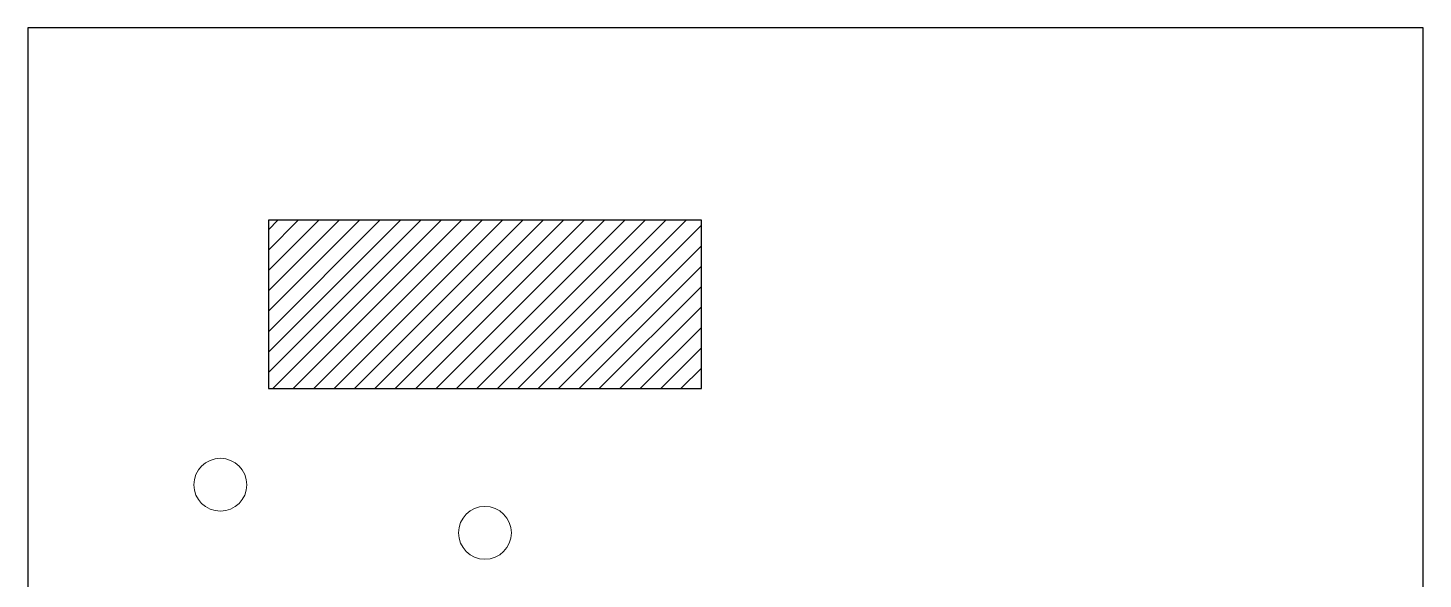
# Model space of a CAD drawing. Header units: metres. Extents: x -8 to 108, y -29 to 108.
# Drawn here: x -8 to 108, y 62.2 to 108 of the extents above; entities that cross this region are included whole.
import ezdxf

# ---------------------------------------------------------------- set-up
doc = ezdxf.new("R2010")
doc.units = ezdxf.units.M
for name, color, linetype, lineweight in [('arbol', 7, 'CONTINUOUS', 18), ('edificio', 7, 'CONTINUOUS', 25), ('hatch', 7, 'CONTINUOUS', 9), ('marco-fino', 7, 'CONTINUOUS', 25)]:
    doc.layers.add(name, color=color, linetype=linetype, lineweight=lineweight)

msp = doc.modelspace()

# ---------------------------------------------------------------- linework, layer by layer
at = {"layer": 'arbol'}
for centre in [(8, 70), (30, 66)]:
    msp.add_circle(centre, 2.2, dxfattribs=at)
at = {"layer": 'edificio'}
msp.add_lwpolyline([(12, 78), (48, 78), (48, 92), (12, 92)], close=True, dxfattribs=at)
at = {"layer": 'hatch'}
for p, q in [((12, 79.34), (24.66, 92)), ((12, 81.03), (22.97, 92)), ((12, 82.73), (21.27, 92)), ((12, 84.43), (19.57, 92)), ((12, 86.12), (17.88, 92)), ((12, 87.82), (16.18, 92)), ((12, 89.52), (14.48, 92)), ((12, 91.21), (12.79, 92)), ((12.36, 78), (26.36, 92)), ((14.06, 78), (28.06, 92)), ((15.76, 78), (29.76, 92)), ((17.45, 78), (31.45, 92)), ((19.15, 78), (33.15, 92)), ((20.85, 78), (34.85, 92)), ((22.54, 78), (36.54, 92)), ((24.24, 78), (38.24, 92)), ((25.94, 78), (39.94, 92)), ((27.64, 78), (41.64, 92)), ((29.33, 78), (43.33, 92)), ((31.03, 78), (45.03, 92)), ((32.73, 78), (46.73, 92)), ((34.42, 78), (48, 91.58)), ((36.12, 78), (48, 89.88)), ((37.82, 78), (48, 88.18)), ((39.51, 78), (48, 86.49)), ((41.21, 78), (48, 84.79)), ((42.91, 78), (48, 83.09)), ((44.61, 78), (48, 81.39)), ((46.3, 78), (48, 79.7))]:
    msp.add_line(p, q, dxfattribs=at)
at = {"layer": 'marco-fino'}
for points in [[(-8, -8), (108, -8), (108, 108), (-8, 108)], [(12, 78), (48, 78), (48, 92), (12, 92)]]:
    msp.add_lwpolyline(points, close=True, dxfattribs=at)

doc.saveas('drawing.dxf')
